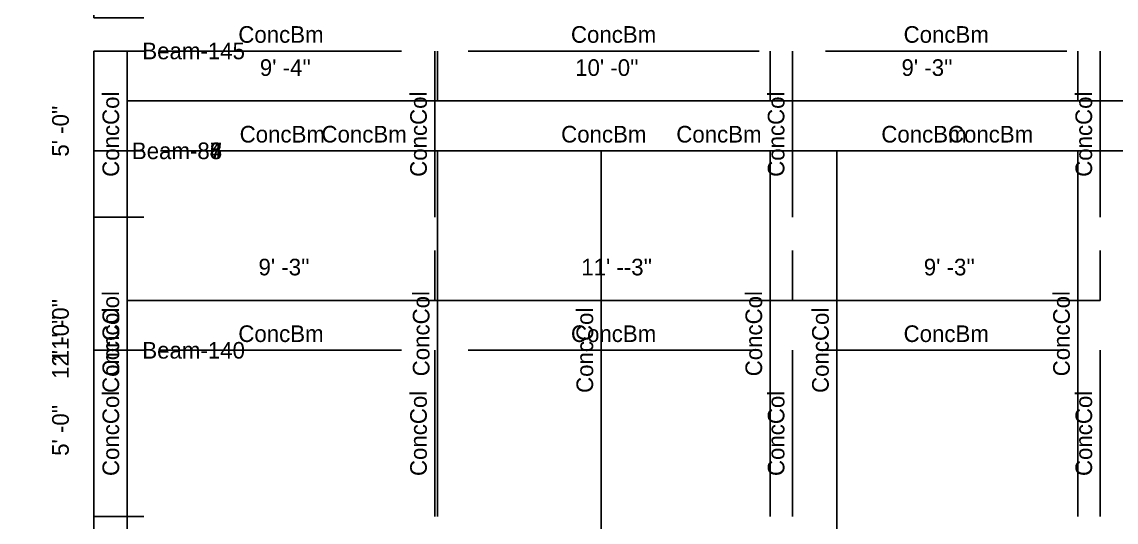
# Model space of a CAD drawing. Extents: x -38 to 2998, y -195 to 11529.
# Drawn here: x -38 to 356.8, y 2746 to 2926.5 of the extents above; entities that cross this region are included whole.
import ezdxf
from ezdxf.enums import TextEntityAlignment as Align

# ---------------------------------------------------------------- set-up
doc = ezdxf.new("R2010")
doc.units = 0
doc.header["$MEASUREMENT"] = 0
doc.layers.get('0').update_dxf_attribs({"linetype": 'CONTINUOUS'})
for name, color, linetype in [('CENTERLINES', 7, 'CONTINUOUS'), ('DIMENSIONS', 4, 'CONTINUOUS'), ('TEXT', 5, 'CONTINUOUS')]:
    doc.layers.add(name, color=color, linetype=linetype)
doc.dimstyles.get("Standard").update_dxf_attribs({"dimtxt": 0.18, "dimasz": 0.18, "dimexe": 0.18, "dimexo": 0.0625, "dimgap": 0.09, "dimtad": 0, "dimtih": 1, "dimtoh": 1, "dimdec": 4, "dimzin": 0, "dimtxsty": 'STANDARD', "dimcen": 0.09, "dimazin": 3, "dimtfac": 1, "dimtdec": 4, "dimtofl": 0, "dimtmove": 0, "dimatfit": 3, "dimtolj": 1, "dimtzin": 0})

# ---------------------------------------------------------------- blocks, each defined once
blk = doc.blocks.new('*D7741')
at = {"color": 1, "linetype": 'BYBLOCK'}
for points in [[(-8.29, 2876.29), (-7.23, 2875.23), (-16.77, 2884.77), (-15.71, 2883.71)], [(-8.29, 2732.29), (-7.23, 2731.23), (-16.77, 2740.77), (-15.71, 2739.71)]]:
    blk.add_solid(points, dxfattribs=at)
at = {"layer": 'DIMENSIONS', "color": 9, "linetype": 'BYBLOCK'}
for p, q in [((-12, 2880), (6, 2880)), ((-12, 2736), (6, 2736))]:
    blk.add_line(p, q, dxfattribs=at)
at = {"layer": 'DIMENSIONS', "color": 0, "linetype": 'BYBLOCK'}
blk.add_line((-12, 2736), (-12, 2880), dxfattribs=at)
at = {"layer": 'DIMENSIONS', "color": 0, "linetype": 'BYBLOCK', "insert": (-24, 2808), "char_height": 6, "attachment_point": 5, "rotation": 90}
blk.add_mtext("\\A1; 12' -0''", dxfattribs=at)
blk = doc.blocks.new('*D7742')
at = {"color": 1, "linetype": 'BYBLOCK'}
for points in [[(4.77, 2902.77), (3.71, 2901.71), (-3.71, 2894.29), (-4.77, 2893.23)], [(116.73, 2902.77), (115.67, 2901.71), (108.25, 2894.29), (107.19, 2893.23)]]:
    blk.add_solid(points, dxfattribs=at)
at = {"layer": 'DIMENSIONS', "color": 9, "linetype": 'BYBLOCK'}
for p, q in [((0, 2898), (0, 2916)), ((111.96, 2898), (111.96, 2916))]:
    blk.add_line(p, q, dxfattribs=at)
at = {"layer": 'DIMENSIONS', "color": 0, "linetype": 'BYBLOCK'}
blk.add_line((0, 2898), (111.96, 2898), dxfattribs=at)
at = {"layer": 'DIMENSIONS', "color": 0, "linetype": 'BYBLOCK', "insert": (55.98, 2910), "char_height": 6, "attachment_point": 5}
blk.add_mtext("\\A1; 9' -4''", dxfattribs=at)
blk = doc.blocks.new('*D7743')
at = {"color": 1, "linetype": 'BYBLOCK'}
for points in [[(116.73, 2902.77), (115.67, 2901.71), (108.25, 2894.29), (107.19, 2893.23)], [(236.73, 2902.77), (235.67, 2901.71), (228.25, 2894.29), (227.19, 2893.23)]]:
    blk.add_solid(points, dxfattribs=at)
at = {"layer": 'DIMENSIONS', "color": 9, "linetype": 'BYBLOCK'}
for p, q in [((111.96, 2898), (111.96, 2916)), ((231.96, 2898), (231.96, 2916))]:
    blk.add_line(p, q, dxfattribs=at)
at = {"layer": 'DIMENSIONS', "color": 0, "linetype": 'BYBLOCK'}
blk.add_line((111.96, 2898), (231.96, 2898), dxfattribs=at)
at = {"layer": 'DIMENSIONS', "color": 0, "linetype": 'BYBLOCK', "insert": (171.96, 2910), "char_height": 6, "attachment_point": 5}
blk.add_mtext("\\A1; 10' -0''", dxfattribs=at)
blk = doc.blocks.new('*D7744')
at = {"color": 1, "linetype": 'BYBLOCK'}
for points in [[(236.73, 2902.77), (235.67, 2901.71), (228.25, 2894.29), (227.19, 2893.23)], [(347.73, 2902.77), (346.67, 2901.71), (339.25, 2894.29), (338.19, 2893.23)]]:
    blk.add_solid(points, dxfattribs=at)
at = {"layer": 'DIMENSIONS', "color": 9, "linetype": 'BYBLOCK'}
for p, q in [((231.96, 2898), (231.96, 2916)), ((342.96, 2898), (342.96, 2916))]:
    blk.add_line(p, q, dxfattribs=at)
at = {"layer": 'DIMENSIONS', "color": 0, "linetype": 'BYBLOCK'}
blk.add_line((231.96, 2898), (342.96, 2898), dxfattribs=at)
at = {"layer": 'DIMENSIONS', "color": 0, "linetype": 'BYBLOCK', "insert": (287.46, 2910), "char_height": 6, "attachment_point": 5}
blk.add_mtext("\\A1; 9' -3''", dxfattribs=at)
blk = doc.blocks.new('*D7745')
at = {"color": 1, "linetype": 'BYBLOCK'}
for points in [[(347.73, 2902.77), (346.67, 2901.71), (339.25, 2894.29), (338.19, 2893.23)], [(407.73, 2902.77), (406.67, 2901.71), (399.25, 2894.29), (398.19, 2893.23)]]:
    blk.add_solid(points, dxfattribs=at)
at = {"layer": 'DIMENSIONS', "color": 9, "linetype": 'BYBLOCK'}
for p, q in [((342.96, 2898), (342.96, 2916)), ((402.96, 2898), (402.96, 2916))]:
    blk.add_line(p, q, dxfattribs=at)
at = {"layer": 'DIMENSIONS', "color": 0, "linetype": 'BYBLOCK'}
blk.add_line((342.96, 2898), (402.96, 2898), dxfattribs=at)
at = {"layer": 'DIMENSIONS', "color": 0, "linetype": 'BYBLOCK', "insert": (372.96, 2910), "char_height": 6, "attachment_point": 5}
blk.add_mtext("\\A1; 5' -0''", dxfattribs=at)
blk = doc.blocks.new('*D7762')
at = {"color": 1, "linetype": 'BYBLOCK'}
for points in [[(-8.29, 3068.29), (-7.23, 3067.23), (-16.77, 3076.77), (-15.71, 3075.71)], [(-8.29, 2924.29), (-7.23, 2923.23), (-16.77, 2932.77), (-15.71, 2931.71)]]:
    blk.add_solid(points, dxfattribs=at)
at = {"layer": 'DIMENSIONS', "color": 9, "linetype": 'BYBLOCK'}
for p, q in [((-12, 3072), (6, 3072)), ((-12, 2928), (6, 2928))]:
    blk.add_line(p, q, dxfattribs=at)
at = {"layer": 'DIMENSIONS', "color": 0, "linetype": 'BYBLOCK'}
blk.add_line((-12, 2928), (-12, 3072), dxfattribs=at)
at = {"layer": 'DIMENSIONS', "color": 0, "linetype": 'BYBLOCK', "insert": (-24, 3000), "char_height": 6, "attachment_point": 5, "rotation": 90}
blk.add_mtext("\\A1; 12' -0''", dxfattribs=at)
blk = doc.blocks.new('*D8232')
at = {"color": 1, "linetype": 'BYBLOCK'}
for points in [[(-8.29, 2876.29), (-7.23, 2875.23), (-16.77, 2884.77), (-15.71, 2883.71)], [(-8.29, 2744.29), (-7.23, 2743.23), (-16.77, 2752.77), (-15.71, 2751.71)]]:
    blk.add_solid(points, dxfattribs=at)
at = {"layer": 'DIMENSIONS', "color": 9, "linetype": 'BYBLOCK'}
for p, q in [((-12, 2880), (6, 2880)), ((-12, 2748), (6, 2748))]:
    blk.add_line(p, q, dxfattribs=at)
at = {"layer": 'DIMENSIONS', "color": 0, "linetype": 'BYBLOCK'}
blk.add_line((-12, 2748), (-12, 2880), dxfattribs=at)
at = {"layer": 'DIMENSIONS', "color": 0, "linetype": 'BYBLOCK', "insert": (-24, 2814), "char_height": 6, "attachment_point": 5, "rotation": 90}
blk.add_mtext("\\A1; 11' -0''", dxfattribs=at)
blk = doc.blocks.new('*D8233')
at = {"color": 1, "linetype": 'BYBLOCK'}
for points in [[(4.77, 2902.77), (3.71, 2901.71), (-3.71, 2894.29), (-4.77, 2893.23)], [(116.73, 2902.77), (115.67, 2901.71), (108.25, 2894.29), (107.19, 2893.23)]]:
    blk.add_solid(points, dxfattribs=at)
at = {"layer": 'DIMENSIONS', "color": 9, "linetype": 'BYBLOCK'}
for p, q in [((0, 2898), (0, 2916)), ((111.96, 2898), (111.96, 2916))]:
    blk.add_line(p, q, dxfattribs=at)
at = {"layer": 'DIMENSIONS', "color": 0, "linetype": 'BYBLOCK'}
blk.add_line((0, 2898), (111.96, 2898), dxfattribs=at)
at = {"layer": 'DIMENSIONS', "color": 0, "linetype": 'BYBLOCK', "insert": (55.98, 2910), "char_height": 6, "attachment_point": 5}
blk.add_mtext("\\A1; 9' -4''", dxfattribs=at)
blk = doc.blocks.new('*D8234')
at = {"color": 1, "linetype": 'BYBLOCK'}
for points in [[(116.73, 2902.77), (115.67, 2901.71), (108.25, 2894.29), (107.19, 2893.23)], [(236.73, 2902.77), (235.67, 2901.71), (228.25, 2894.29), (227.19, 2893.23)]]:
    blk.add_solid(points, dxfattribs=at)
at = {"layer": 'DIMENSIONS', "color": 9, "linetype": 'BYBLOCK'}
for p, q in [((111.96, 2898), (111.96, 2916)), ((231.96, 2898), (231.96, 2916))]:
    blk.add_line(p, q, dxfattribs=at)
at = {"layer": 'DIMENSIONS', "color": 0, "linetype": 'BYBLOCK'}
blk.add_line((111.96, 2898), (231.96, 2898), dxfattribs=at)
at = {"layer": 'DIMENSIONS', "color": 0, "linetype": 'BYBLOCK', "insert": (171.96, 2910), "char_height": 6, "attachment_point": 5}
blk.add_mtext("\\A1; 10' -0''", dxfattribs=at)
blk = doc.blocks.new('*D8235')
at = {"color": 1, "linetype": 'BYBLOCK'}
for points in [[(236.73, 2902.77), (235.67, 2901.71), (228.25, 2894.29), (227.19, 2893.23)], [(347.73, 2902.77), (346.67, 2901.71), (339.25, 2894.29), (338.19, 2893.23)]]:
    blk.add_solid(points, dxfattribs=at)
at = {"layer": 'DIMENSIONS', "color": 9, "linetype": 'BYBLOCK'}
for p, q in [((231.96, 2898), (231.96, 2916)), ((342.96, 2898), (342.96, 2916))]:
    blk.add_line(p, q, dxfattribs=at)
at = {"layer": 'DIMENSIONS', "color": 0, "linetype": 'BYBLOCK'}
blk.add_line((231.96, 2898), (342.96, 2898), dxfattribs=at)
at = {"layer": 'DIMENSIONS', "color": 0, "linetype": 'BYBLOCK', "insert": (287.46, 2910), "char_height": 6, "attachment_point": 5}
blk.add_mtext("\\A1; 9' -3''", dxfattribs=at)
blk = doc.blocks.new('*D8236')
at = {"color": 1, "linetype": 'BYBLOCK'}
for points in [[(347.73, 2902.77), (346.67, 2901.71), (339.25, 2894.29), (338.19, 2893.23)], [(407.73, 2902.77), (406.67, 2901.71), (399.25, 2894.29), (398.19, 2893.23)]]:
    blk.add_solid(points, dxfattribs=at)
at = {"layer": 'DIMENSIONS', "color": 9, "linetype": 'BYBLOCK'}
for p, q in [((342.96, 2898), (342.96, 2916)), ((402.96, 2898), (402.96, 2916))]:
    blk.add_line(p, q, dxfattribs=at)
at = {"layer": 'DIMENSIONS', "color": 0, "linetype": 'BYBLOCK'}
blk.add_line((342.96, 2898), (402.96, 2898), dxfattribs=at)
at = {"layer": 'DIMENSIONS', "color": 0, "linetype": 'BYBLOCK', "insert": (372.96, 2910), "char_height": 6, "attachment_point": 5}
blk.add_mtext("\\A1; 5' -0''", dxfattribs=at)
blk = doc.blocks.new('*D8253')
at = {"color": 1, "linetype": 'BYBLOCK'}
for points in [[(-8.29, 3056.29), (-7.23, 3055.23), (-16.77, 3064.77), (-15.71, 3063.71)], [(-8.29, 2924.29), (-7.23, 2923.23), (-16.77, 2932.77), (-15.71, 2931.71)]]:
    blk.add_solid(points, dxfattribs=at)
at = {"layer": 'DIMENSIONS', "color": 9, "linetype": 'BYBLOCK'}
for p, q in [((-12, 3060), (6, 3060)), ((-12, 2928), (6, 2928))]:
    blk.add_line(p, q, dxfattribs=at)
at = {"layer": 'DIMENSIONS', "color": 0, "linetype": 'BYBLOCK'}
blk.add_line((-12, 2928), (-12, 3060), dxfattribs=at)
at = {"layer": 'DIMENSIONS', "color": 0, "linetype": 'BYBLOCK', "insert": (-24, 2994), "char_height": 6, "attachment_point": 5, "rotation": 90}
blk.add_mtext("\\A1; 11' -0''", dxfattribs=at)
blk = doc.blocks.new('*D8702')
at = {"color": 1, "linetype": 'BYBLOCK'}
for points in [[(-8.29, 2876.29), (-7.23, 2875.23), (-16.77, 2884.77), (-15.71, 2883.71)], [(-8.29, 2744.29), (-7.23, 2743.23), (-16.77, 2752.77), (-15.71, 2751.71)]]:
    blk.add_solid(points, dxfattribs=at)
at = {"layer": 'DIMENSIONS', "color": 9, "linetype": 'BYBLOCK'}
for p, q in [((-12, 2880), (6, 2880)), ((-12, 2748), (6, 2748))]:
    blk.add_line(p, q, dxfattribs=at)
at = {"layer": 'DIMENSIONS', "color": 0, "linetype": 'BYBLOCK'}
blk.add_line((-12, 2748), (-12, 2880), dxfattribs=at)
at = {"layer": 'DIMENSIONS', "color": 0, "linetype": 'BYBLOCK', "insert": (-24, 2814), "char_height": 6, "attachment_point": 5, "rotation": 90}
blk.add_mtext("\\A1; 11' -0''", dxfattribs=at)
blk = doc.blocks.new('*D8703')
at = {"color": 1, "linetype": 'BYBLOCK'}
for points in [[(4.77, 2902.77), (3.71, 2901.71), (-3.71, 2894.29), (-4.77, 2893.23)], [(116.73, 2902.77), (115.67, 2901.71), (108.25, 2894.29), (107.19, 2893.23)]]:
    blk.add_solid(points, dxfattribs=at)
at = {"layer": 'DIMENSIONS', "color": 9, "linetype": 'BYBLOCK'}
for p, q in [((0, 2898), (0, 2916)), ((111.96, 2898), (111.96, 2916))]:
    blk.add_line(p, q, dxfattribs=at)
at = {"layer": 'DIMENSIONS', "color": 0, "linetype": 'BYBLOCK'}
blk.add_line((0, 2898), (111.96, 2898), dxfattribs=at)
at = {"layer": 'DIMENSIONS', "color": 0, "linetype": 'BYBLOCK', "insert": (55.98, 2910), "char_height": 6, "attachment_point": 5}
blk.add_mtext("\\A1; 9' -4''", dxfattribs=at)
blk = doc.blocks.new('*D8704')
at = {"color": 1, "linetype": 'BYBLOCK'}
for points in [[(116.73, 2902.77), (115.67, 2901.71), (108.25, 2894.29), (107.19, 2893.23)], [(236.73, 2902.77), (235.67, 2901.71), (228.25, 2894.29), (227.19, 2893.23)]]:
    blk.add_solid(points, dxfattribs=at)
at = {"layer": 'DIMENSIONS', "color": 9, "linetype": 'BYBLOCK'}
for p, q in [((111.96, 2898), (111.96, 2916)), ((231.96, 2898), (231.96, 2916))]:
    blk.add_line(p, q, dxfattribs=at)
at = {"layer": 'DIMENSIONS', "color": 0, "linetype": 'BYBLOCK'}
blk.add_line((111.96, 2898), (231.96, 2898), dxfattribs=at)
at = {"layer": 'DIMENSIONS', "color": 0, "linetype": 'BYBLOCK', "insert": (171.96, 2910), "char_height": 6, "attachment_point": 5}
blk.add_mtext("\\A1; 10' -0''", dxfattribs=at)
blk = doc.blocks.new('*D8705')
at = {"color": 1, "linetype": 'BYBLOCK'}
for points in [[(236.73, 2902.77), (235.67, 2901.71), (228.25, 2894.29), (227.19, 2893.23)], [(347.73, 2902.77), (346.67, 2901.71), (339.25, 2894.29), (338.19, 2893.23)]]:
    blk.add_solid(points, dxfattribs=at)
at = {"layer": 'DIMENSIONS', "color": 9, "linetype": 'BYBLOCK'}
for p, q in [((231.96, 2898), (231.96, 2916)), ((342.96, 2898), (342.96, 2916))]:
    blk.add_line(p, q, dxfattribs=at)
at = {"layer": 'DIMENSIONS', "color": 0, "linetype": 'BYBLOCK'}
blk.add_line((231.96, 2898), (342.96, 2898), dxfattribs=at)
at = {"layer": 'DIMENSIONS', "color": 0, "linetype": 'BYBLOCK', "insert": (287.46, 2910), "char_height": 6, "attachment_point": 5}
blk.add_mtext("\\A1; 9' -3''", dxfattribs=at)
blk = doc.blocks.new('*D8706')
at = {"color": 1, "linetype": 'BYBLOCK'}
for points in [[(347.73, 2902.77), (346.67, 2901.71), (339.25, 2894.29), (338.19, 2893.23)], [(407.73, 2902.77), (406.67, 2901.71), (399.25, 2894.29), (398.19, 2893.23)]]:
    blk.add_solid(points, dxfattribs=at)
at = {"layer": 'DIMENSIONS', "color": 9, "linetype": 'BYBLOCK'}
for p, q in [((342.96, 2898), (342.96, 2916)), ((402.96, 2898), (402.96, 2916))]:
    blk.add_line(p, q, dxfattribs=at)
at = {"layer": 'DIMENSIONS', "color": 0, "linetype": 'BYBLOCK'}
blk.add_line((342.96, 2898), (402.96, 2898), dxfattribs=at)
at = {"layer": 'DIMENSIONS', "color": 0, "linetype": 'BYBLOCK', "insert": (372.96, 2910), "char_height": 6, "attachment_point": 5}
blk.add_mtext("\\A1; 5' -0''", dxfattribs=at)
blk = doc.blocks.new('*D8723')
at = {"color": 1, "linetype": 'BYBLOCK'}
for points in [[(-8.29, 3056.29), (-7.23, 3055.23), (-16.77, 3064.77), (-15.71, 3063.71)], [(-8.29, 2924.29), (-7.23, 2923.23), (-16.77, 2932.77), (-15.71, 2931.71)]]:
    blk.add_solid(points, dxfattribs=at)
at = {"layer": 'DIMENSIONS', "color": 9, "linetype": 'BYBLOCK'}
for p, q in [((-12, 3060), (6, 3060)), ((-12, 2928), (6, 2928))]:
    blk.add_line(p, q, dxfattribs=at)
at = {"layer": 'DIMENSIONS', "color": 0, "linetype": 'BYBLOCK'}
blk.add_line((-12, 2928), (-12, 3060), dxfattribs=at)
at = {"layer": 'DIMENSIONS', "color": 0, "linetype": 'BYBLOCK', "insert": (-24, 2994), "char_height": 6, "attachment_point": 5, "rotation": 90}
blk.add_mtext("\\A1; 11' -0''", dxfattribs=at)
blk = doc.blocks.new('*D9172')
at = {"color": 1, "linetype": 'BYBLOCK'}
for points in [[(-8.29, 2876.29), (-7.23, 2875.23), (-16.77, 2884.77), (-15.71, 2883.71)], [(-8.29, 2744.29), (-7.23, 2743.23), (-16.77, 2752.77), (-15.71, 2751.71)]]:
    blk.add_solid(points, dxfattribs=at)
at = {"layer": 'DIMENSIONS', "color": 9, "linetype": 'BYBLOCK'}
for p, q in [((-12, 2880), (6, 2880)), ((-12, 2748), (6, 2748))]:
    blk.add_line(p, q, dxfattribs=at)
at = {"layer": 'DIMENSIONS', "color": 0, "linetype": 'BYBLOCK'}
blk.add_line((-12, 2748), (-12, 2880), dxfattribs=at)
at = {"layer": 'DIMENSIONS', "color": 0, "linetype": 'BYBLOCK', "insert": (-24, 2814), "char_height": 6, "attachment_point": 5, "rotation": 90}
blk.add_mtext("\\A1; 11' -0''", dxfattribs=at)
blk = doc.blocks.new('*D9173')
at = {"color": 1, "linetype": 'BYBLOCK'}
for points in [[(4.77, 2902.77), (3.71, 2901.71), (-3.71, 2894.29), (-4.77, 2893.23)], [(116.73, 2902.77), (115.67, 2901.71), (108.25, 2894.29), (107.19, 2893.23)]]:
    blk.add_solid(points, dxfattribs=at)
at = {"layer": 'DIMENSIONS', "color": 9, "linetype": 'BYBLOCK'}
for p, q in [((0, 2898), (0, 2916)), ((111.96, 2898), (111.96, 2916))]:
    blk.add_line(p, q, dxfattribs=at)
at = {"layer": 'DIMENSIONS', "color": 0, "linetype": 'BYBLOCK'}
blk.add_line((0, 2898), (111.96, 2898), dxfattribs=at)
at = {"layer": 'DIMENSIONS', "color": 0, "linetype": 'BYBLOCK', "insert": (55.98, 2910), "char_height": 6, "attachment_point": 5}
blk.add_mtext("\\A1; 9' -4''", dxfattribs=at)
blk = doc.blocks.new('*D9174')
at = {"color": 1, "linetype": 'BYBLOCK'}
for points in [[(116.73, 2902.77), (115.67, 2901.71), (108.25, 2894.29), (107.19, 2893.23)], [(236.73, 2902.77), (235.67, 2901.71), (228.25, 2894.29), (227.19, 2893.23)]]:
    blk.add_solid(points, dxfattribs=at)
at = {"layer": 'DIMENSIONS', "color": 9, "linetype": 'BYBLOCK'}
for p, q in [((111.96, 2898), (111.96, 2916)), ((231.96, 2898), (231.96, 2916))]:
    blk.add_line(p, q, dxfattribs=at)
at = {"layer": 'DIMENSIONS', "color": 0, "linetype": 'BYBLOCK'}
blk.add_line((111.96, 2898), (231.96, 2898), dxfattribs=at)
at = {"layer": 'DIMENSIONS', "color": 0, "linetype": 'BYBLOCK', "insert": (171.96, 2910), "char_height": 6, "attachment_point": 5}
blk.add_mtext("\\A1; 10' -0''", dxfattribs=at)
blk = doc.blocks.new('*D9175')
at = {"color": 1, "linetype": 'BYBLOCK'}
for points in [[(236.73, 2902.77), (235.67, 2901.71), (228.25, 2894.29), (227.19, 2893.23)], [(347.73, 2902.77), (346.67, 2901.71), (339.25, 2894.29), (338.19, 2893.23)]]:
    blk.add_solid(points, dxfattribs=at)
at = {"layer": 'DIMENSIONS', "color": 9, "linetype": 'BYBLOCK'}
for p, q in [((231.96, 2898), (231.96, 2916)), ((342.96, 2898), (342.96, 2916))]:
    blk.add_line(p, q, dxfattribs=at)
at = {"layer": 'DIMENSIONS', "color": 0, "linetype": 'BYBLOCK'}
blk.add_line((231.96, 2898), (342.96, 2898), dxfattribs=at)
at = {"layer": 'DIMENSIONS', "color": 0, "linetype": 'BYBLOCK', "insert": (287.46, 2910), "char_height": 6, "attachment_point": 5}
blk.add_mtext("\\A1; 9' -3''", dxfattribs=at)
blk = doc.blocks.new('*D9176')
at = {"color": 1, "linetype": 'BYBLOCK'}
for points in [[(347.73, 2902.77), (346.67, 2901.71), (339.25, 2894.29), (338.19, 2893.23)], [(407.73, 2902.77), (406.67, 2901.71), (399.25, 2894.29), (398.19, 2893.23)]]:
    blk.add_solid(points, dxfattribs=at)
at = {"layer": 'DIMENSIONS', "color": 9, "linetype": 'BYBLOCK'}
for p, q in [((342.96, 2898), (342.96, 2916)), ((402.96, 2898), (402.96, 2916))]:
    blk.add_line(p, q, dxfattribs=at)
at = {"layer": 'DIMENSIONS', "color": 0, "linetype": 'BYBLOCK'}
blk.add_line((342.96, 2898), (402.96, 2898), dxfattribs=at)
at = {"layer": 'DIMENSIONS', "color": 0, "linetype": 'BYBLOCK', "insert": (372.96, 2910), "char_height": 6, "attachment_point": 5}
blk.add_mtext("\\A1; 5' -0''", dxfattribs=at)
blk = doc.blocks.new('*D9193')
at = {"color": 1, "linetype": 'BYBLOCK'}
for points in [[(-8.29, 3056.29), (-7.23, 3055.23), (-16.77, 3064.77), (-15.71, 3063.71)], [(-8.29, 2924.29), (-7.23, 2923.23), (-16.77, 2932.77), (-15.71, 2931.71)]]:
    blk.add_solid(points, dxfattribs=at)
at = {"layer": 'DIMENSIONS', "color": 9, "linetype": 'BYBLOCK'}
for p, q in [((-12, 3060), (6, 3060)), ((-12, 2928), (6, 2928))]:
    blk.add_line(p, q, dxfattribs=at)
at = {"layer": 'DIMENSIONS', "color": 0, "linetype": 'BYBLOCK'}
blk.add_line((-12, 2928), (-12, 3060), dxfattribs=at)
at = {"layer": 'DIMENSIONS', "color": 0, "linetype": 'BYBLOCK', "insert": (-24, 2994), "char_height": 6, "attachment_point": 5, "rotation": 90}
blk.add_mtext("\\A1; 11' -0''", dxfattribs=at)
blk = doc.blocks.new('*D9757')
at = {"color": 1, "linetype": 'BYBLOCK'}
for points in [[(-8.29, 2804.29), (-7.23, 2803.23), (-16.77, 2812.77), (-15.71, 2811.71)], [(-8.29, 2744.29), (-7.23, 2743.23), (-16.77, 2752.77), (-15.71, 2751.71)]]:
    blk.add_solid(points, dxfattribs=at)
at = {"layer": 'DIMENSIONS', "color": 9, "linetype": 'BYBLOCK'}
for p, q in [((-12, 2808), (6, 2808)), ((-12, 2748), (6, 2748))]:
    blk.add_line(p, q, dxfattribs=at)
at = {"layer": 'DIMENSIONS', "color": 0, "linetype": 'BYBLOCK'}
blk.add_line((-12, 2748), (-12, 2808), dxfattribs=at)
at = {"layer": 'DIMENSIONS', "color": 0, "linetype": 'BYBLOCK', "insert": (-24, 2778), "char_height": 6, "attachment_point": 5, "rotation": 90}
blk.add_mtext("\\A1; 5' -0''", dxfattribs=at)
blk = doc.blocks.new('*D9758')
at = {"color": 1, "linetype": 'BYBLOCK'}
for points in [[(4.77, 2830.77), (3.71, 2829.71), (-3.71, 2822.29), (-4.77, 2821.23)], [(115.77, 2830.77), (114.71, 2829.71), (107.29, 2822.29), (106.23, 2821.23)]]:
    blk.add_solid(points, dxfattribs=at)
at = {"layer": 'DIMENSIONS', "color": 9, "linetype": 'BYBLOCK'}
for p, q in [((0, 2826), (0, 2844)), ((111, 2826), (111, 2844))]:
    blk.add_line(p, q, dxfattribs=at)
at = {"layer": 'DIMENSIONS', "color": 0, "linetype": 'BYBLOCK'}
blk.add_line((0, 2826), (111, 2826), dxfattribs=at)
at = {"layer": 'DIMENSIONS', "color": 0, "linetype": 'BYBLOCK', "insert": (55.5, 2838), "char_height": 6, "attachment_point": 5}
blk.add_mtext("\\A1; 9' -3''", dxfattribs=at)
blk = doc.blocks.new('*D9759')
at = {"color": 1, "linetype": 'BYBLOCK'}
for points in [[(115.77, 2830.77), (114.71, 2829.71), (107.29, 2822.29), (106.23, 2821.23)], [(244.77, 2830.77), (243.71, 2829.71), (236.29, 2822.29), (235.23, 2821.23)]]:
    blk.add_solid(points, dxfattribs=at)
at = {"layer": 'DIMENSIONS', "color": 9, "linetype": 'BYBLOCK'}
for p, q in [((111, 2826), (111, 2844)), ((240, 2826), (240, 2844))]:
    blk.add_line(p, q, dxfattribs=at)
at = {"layer": 'DIMENSIONS', "color": 0, "linetype": 'BYBLOCK'}
blk.add_line((111, 2826), (240, 2826), dxfattribs=at)
at = {"layer": 'DIMENSIONS', "color": 0, "linetype": 'BYBLOCK', "insert": (175.5, 2838), "char_height": 6, "attachment_point": 5}
blk.add_mtext("\\A1; 11' --3''", dxfattribs=at)
blk = doc.blocks.new('*D9760')
at = {"color": 1, "linetype": 'BYBLOCK'}
for points in [[(244.77, 2830.77), (243.71, 2829.71), (236.29, 2822.29), (235.23, 2821.23)], [(355.77, 2830.77), (354.71, 2829.71), (347.29, 2822.29), (346.23, 2821.23)]]:
    blk.add_solid(points, dxfattribs=at)
at = {"layer": 'DIMENSIONS', "color": 9, "linetype": 'BYBLOCK'}
for p, q in [((240, 2826), (240, 2844)), ((351, 2826), (351, 2844))]:
    blk.add_line(p, q, dxfattribs=at)
at = {"layer": 'DIMENSIONS', "color": 0, "linetype": 'BYBLOCK'}
blk.add_line((240, 2826), (351, 2826), dxfattribs=at)
at = {"layer": 'DIMENSIONS', "color": 0, "linetype": 'BYBLOCK', "insert": (295.5, 2838), "char_height": 6, "attachment_point": 5}
blk.add_mtext("\\A1; 9' -3''", dxfattribs=at)
blk = doc.blocks.new('*D9761')
at = {"color": 1, "linetype": 'BYBLOCK'}
for points in [[(-8.29, 2912.29), (-7.23, 2911.23), (-16.77, 2920.77), (-15.71, 2919.71)], [(-8.29, 2852.29), (-7.23, 2851.23), (-16.77, 2860.77), (-15.71, 2859.71)]]:
    blk.add_solid(points, dxfattribs=at)
at = {"layer": 'DIMENSIONS', "color": 9, "linetype": 'BYBLOCK'}
for p, q in [((-12, 2916), (6, 2916)), ((-12, 2856), (6, 2856))]:
    blk.add_line(p, q, dxfattribs=at)
at = {"layer": 'DIMENSIONS', "color": 0, "linetype": 'BYBLOCK'}
blk.add_line((-12, 2856), (-12, 2916), dxfattribs=at)
at = {"layer": 'DIMENSIONS', "color": 0, "linetype": 'BYBLOCK', "insert": (-24, 2886), "char_height": 6, "attachment_point": 5, "rotation": 90}
blk.add_mtext("\\A1; 5' -0''", dxfattribs=at)
blk = doc.blocks.new('*D9762')
at = {"color": 1, "linetype": 'BYBLOCK'}
for points in [[(4.77, 2938.77), (3.71, 2937.71), (-3.71, 2930.29), (-4.77, 2929.23)], [(115.77, 2938.77), (114.71, 2937.71), (107.29, 2930.29), (106.23, 2929.23)]]:
    blk.add_solid(points, dxfattribs=at)
at = {"layer": 'DIMENSIONS', "color": 9, "linetype": 'BYBLOCK'}
for p, q in [((0, 2934), (0, 2952)), ((111, 2934), (111, 2952))]:
    blk.add_line(p, q, dxfattribs=at)
at = {"layer": 'DIMENSIONS', "color": 0, "linetype": 'BYBLOCK'}
blk.add_line((0, 2934), (111, 2934), dxfattribs=at)
at = {"layer": 'DIMENSIONS', "color": 0, "linetype": 'BYBLOCK', "insert": (55.5, 2946), "char_height": 6, "attachment_point": 5}
blk.add_mtext("\\A1; 9' -3''", dxfattribs=at)
blk = doc.blocks.new('*D9763')
at = {"color": 1, "linetype": 'BYBLOCK'}
for points in [[(115.77, 2938.77), (114.71, 2937.71), (107.29, 2930.29), (106.23, 2929.23)], [(244.77, 2938.77), (243.71, 2937.71), (236.29, 2930.29), (235.23, 2929.23)]]:
    blk.add_solid(points, dxfattribs=at)
at = {"layer": 'DIMENSIONS', "color": 9, "linetype": 'BYBLOCK'}
for p, q in [((111, 2934), (111, 2952)), ((240, 2934), (240, 2952))]:
    blk.add_line(p, q, dxfattribs=at)
at = {"layer": 'DIMENSIONS', "color": 0, "linetype": 'BYBLOCK'}
blk.add_line((111, 2934), (240, 2934), dxfattribs=at)
at = {"layer": 'DIMENSIONS', "color": 0, "linetype": 'BYBLOCK', "insert": (175.5, 2946), "char_height": 6, "attachment_point": 5}
blk.add_mtext("\\A1; 11' --3''", dxfattribs=at)
blk = doc.blocks.new('*D9764')
at = {"color": 1, "linetype": 'BYBLOCK'}
for points in [[(244.77, 2938.77), (243.71, 2937.71), (236.29, 2930.29), (235.23, 2929.23)], [(355.77, 2938.77), (354.71, 2937.71), (347.29, 2930.29), (346.23, 2929.23)]]:
    blk.add_solid(points, dxfattribs=at)
at = {"layer": 'DIMENSIONS', "color": 9, "linetype": 'BYBLOCK'}
for p, q in [((240, 2934), (240, 2952)), ((351, 2934), (351, 2952))]:
    blk.add_line(p, q, dxfattribs=at)
at = {"layer": 'DIMENSIONS', "color": 0, "linetype": 'BYBLOCK'}
blk.add_line((240, 2934), (351, 2934), dxfattribs=at)
at = {"layer": 'DIMENSIONS', "color": 0, "linetype": 'BYBLOCK', "insert": (295.5, 2946), "char_height": 6, "attachment_point": 5}
blk.add_mtext("\\A1; 9' -3''", dxfattribs=at)

msp = doc.modelspace()

# ---------------------------------------------------------------- linework, layer by layer
at = {"layer": 'CENTERLINES', "color": 0, "linetype": 'CONTINUOUS'}
for p, q in [((0, 2856), (0, 2916)), ((12, 2916), (99, 2916)), ((111, 2856), (111, 2916)), ((123, 2916), (228, 2916)), ((240, 2856), (240, 2916)), ((252, 2916), (339, 2916)), ((351, 2856), (351, 2916)), ((0, 2736), (0, 2880)), ((0, 2748), (0, 2880)), ((0, 2748), (0, 2880)), ((0, 2748), (0, 2880)), ((12, 2880), (159, 2880)), ((12, 2880), (99.96, 2880)), ((12, 2880), (99.96, 2880)), ((12, 2880), (99.96, 2880)), ((111.96, 2748), (111.96, 2880)), ((111.96, 2748), (111.96, 2880)), ((111.96, 2748), (111.96, 2880)), ((123.96, 2880), (219.96, 2880)), ((123.96, 2880), (219.96, 2880)), ((123.96, 2880), (219.96, 2880)), ((171, 2736), (171, 2880)), ((183, 2880), (243.996, 2880)), ((231.96, 2748), (231.96, 2880)), ((231.96, 2748), (231.96, 2880)), ((231.96, 2748), (231.96, 2880)), ((243.96, 2880), (330.96, 2880)), ((243.96, 2880), (330.96, 2880)), ((243.96, 2880), (330.96, 2880)), ((255.996, 2736), (255.996, 2880)), ((267.996, 2880), (354.996, 2880)), ((342.96, 2748), (342.96, 2880)), ((342.96, 2748), (342.96, 2880)), ((342.96, 2748), (342.96, 2880)), ((354.96, 2880), (390.96, 2880)), ((354.96, 2880), (390.96, 2880)), ((354.96, 2880), (390.96, 2880)), ((0, 2748), (0, 2808)), ((12, 2808), (99, 2808)), ((111, 2748), (111, 2808)), ((123, 2808), (228, 2808)), ((240, 2748), (240, 2808)), ((252, 2808), (339, 2808)), ((351, 2748), (351, 2808))]:
    msp.add_line(p, q, dxfattribs=at)

# ---------------------------------------------------------------- texts
at = {"layer": 'TEXT', "color": 0}
for s, p in [('ConcBm', (55.5, 2922)), ('ConcBm', (175.5, 2922)), ('ConcBm', (295.5, 2922)), ('Beam-145', (24, 2916)), ('ConcBm', (55.98, 2886)), ('ConcBm', (55.98, 2886)), ('ConcBm', (55.98, 2886)), ('ConcBm', (85.5, 2886)), ('ConcBm', (171.96, 2886)), ('ConcBm', (171.96, 2886)), ('ConcBm', (171.96, 2886)), ('ConcBm', (213.498, 2886)), ('ConcBm', (287.46, 2886)), ('ConcBm', (287.46, 2886)), ('ConcBm', (287.46, 2886)), ('ConcBm', (311.496, 2886)), ('Beam-84', (18, 2880)), ('Beam-88', (18, 2880)), ('Beam-87', (18, 2880)), ('Beam-86', (18, 2880)), ('ConcBm', (55.5, 2814)), ('ConcBm', (175.5, 2814)), ('ConcBm', (295.5, 2814)), ('Beam-140', (24, 2808))]:
    msp.add_text(s, height=6, dxfattribs=at).set_placement(p, align=Align.MIDDLE)
for p in [(-6, 2886), (105, 2886), (234, 2886), (345, 2886), (-6, 2814), (-6, 2814), (-6, 2814), (105.96, 2814), (105.96, 2814), (105.96, 2814), (225.96, 2814), (225.96, 2814), (225.96, 2814), (336.96, 2814), (336.96, 2814), (336.96, 2814), (-6, 2808), (165, 2808), (249.996, 2808), (-6, 2778), (105, 2778), (234, 2778), (345, 2778)]:
    msp.add_text('ConcCol', height=6, rotation=90, dxfattribs=at).set_placement(p, align=Align.MIDDLE)

# ---------------------------------------------------------------- dimensions: what is measured, and where the dimension line sits
at = {"layer": 'DIMENSIONS'}
for base, p1, p2, picture, middle in [((-12, 3072), (-24, 2928), (-24, 3072), '*D7762', (-24, 3000)), ((-12, 3060), (-24, 2928), (-24, 3060), '*D8253', (-24, 2994)), ((-12, 3060), (-24, 2928), (-24, 3060), '*D8723', (-24, 2994)), ((-12, 3060), (-24, 2928), (-24, 3060), '*D9193', (-24, 2994)), ((111, 2934), (0, 2922), (111, 2922), '*D9762', (55.5, 2922)), ((240, 2934), (111, 2922), (240, 2922), '*D9763', (175.5, 2922)), ((351, 2934), (240, 2922), (351, 2922), '*D9764', (295.5, 2922)), ((111.96, 2898), (0, 2886), (111.96, 2886), '*D7742', (55.98, 2886)), ((111.96, 2898), (0, 2886), (111.96, 2886), '*D8233', (55.98, 2886)), ((111.96, 2898), (0, 2886), (111.96, 2886), '*D8703', (55.98, 2886)), ((111.96, 2898), (0, 2886), (111.96, 2886), '*D9173', (55.98, 2886)), ((231.96, 2898), (111.96, 2886), (231.96, 2886), '*D7743', (171.96, 2886)), ((231.96, 2898), (111.96, 2886), (231.96, 2886), '*D8234', (171.96, 2886)), ((231.96, 2898), (111.96, 2886), (231.96, 2886), '*D8704', (171.96, 2886)), ((231.96, 2898), (111.96, 2886), (231.96, 2886), '*D9174', (171.96, 2886)), ((342.96, 2898), (231.96, 2886), (342.96, 2886), '*D7744', (287.46, 2886)), ((342.96, 2898), (231.96, 2886), (342.96, 2886), '*D8235', (287.46, 2886)), ((342.96, 2898), (231.96, 2886), (342.96, 2886), '*D8705', (287.46, 2886)), ((342.96, 2898), (231.96, 2886), (342.96, 2886), '*D9175', (287.46, 2886)), ((402.96, 2898), (342.96, 2886), (402.96, 2886), '*D7745', (372.96, 2886)), ((402.96, 2898), (342.96, 2886), (402.96, 2886), '*D8236', (372.96, 2886)), ((402.96, 2898), (342.96, 2886), (402.96, 2886), '*D8706', (372.96, 2886)), ((402.96, 2898), (342.96, 2886), (402.96, 2886), '*D9176', (372.96, 2886)), ((-12, 2916), (-24, 2856), (-24, 2916), '*D9761', (-24, 2886)), ((-12, 2880), (-24, 2736), (-24, 2880), '*D7741', (-24, 2808)), ((-12, 2880), (-24, 2748), (-24, 2880), '*D8232', (-24, 2814)), ((-12, 2880), (-24, 2748), (-24, 2880), '*D8702', (-24, 2814)), ((-12, 2880), (-24, 2748), (-24, 2880), '*D9172', (-24, 2814)), ((111, 2826), (0, 2814), (111, 2814), '*D9758', (55.5, 2814)), ((240, 2826), (111, 2814), (240, 2814), '*D9759', (175.5, 2814)), ((351, 2826), (240, 2814), (351, 2814), '*D9760', (295.5, 2814)), ((-12, 2808), (-24, 2748), (-24, 2808), '*D9757', (-24, 2778))]:
    dim = msp.add_linear_dim(base=base, p1=p1, p2=p2, dimstyle='STANDARD', dxfattribs=at)
    dim.commit()
    dim.dimension.update_dxf_attribs({"geometry": picture, "text_midpoint": middle})

doc.saveas('drawing.dxf')
